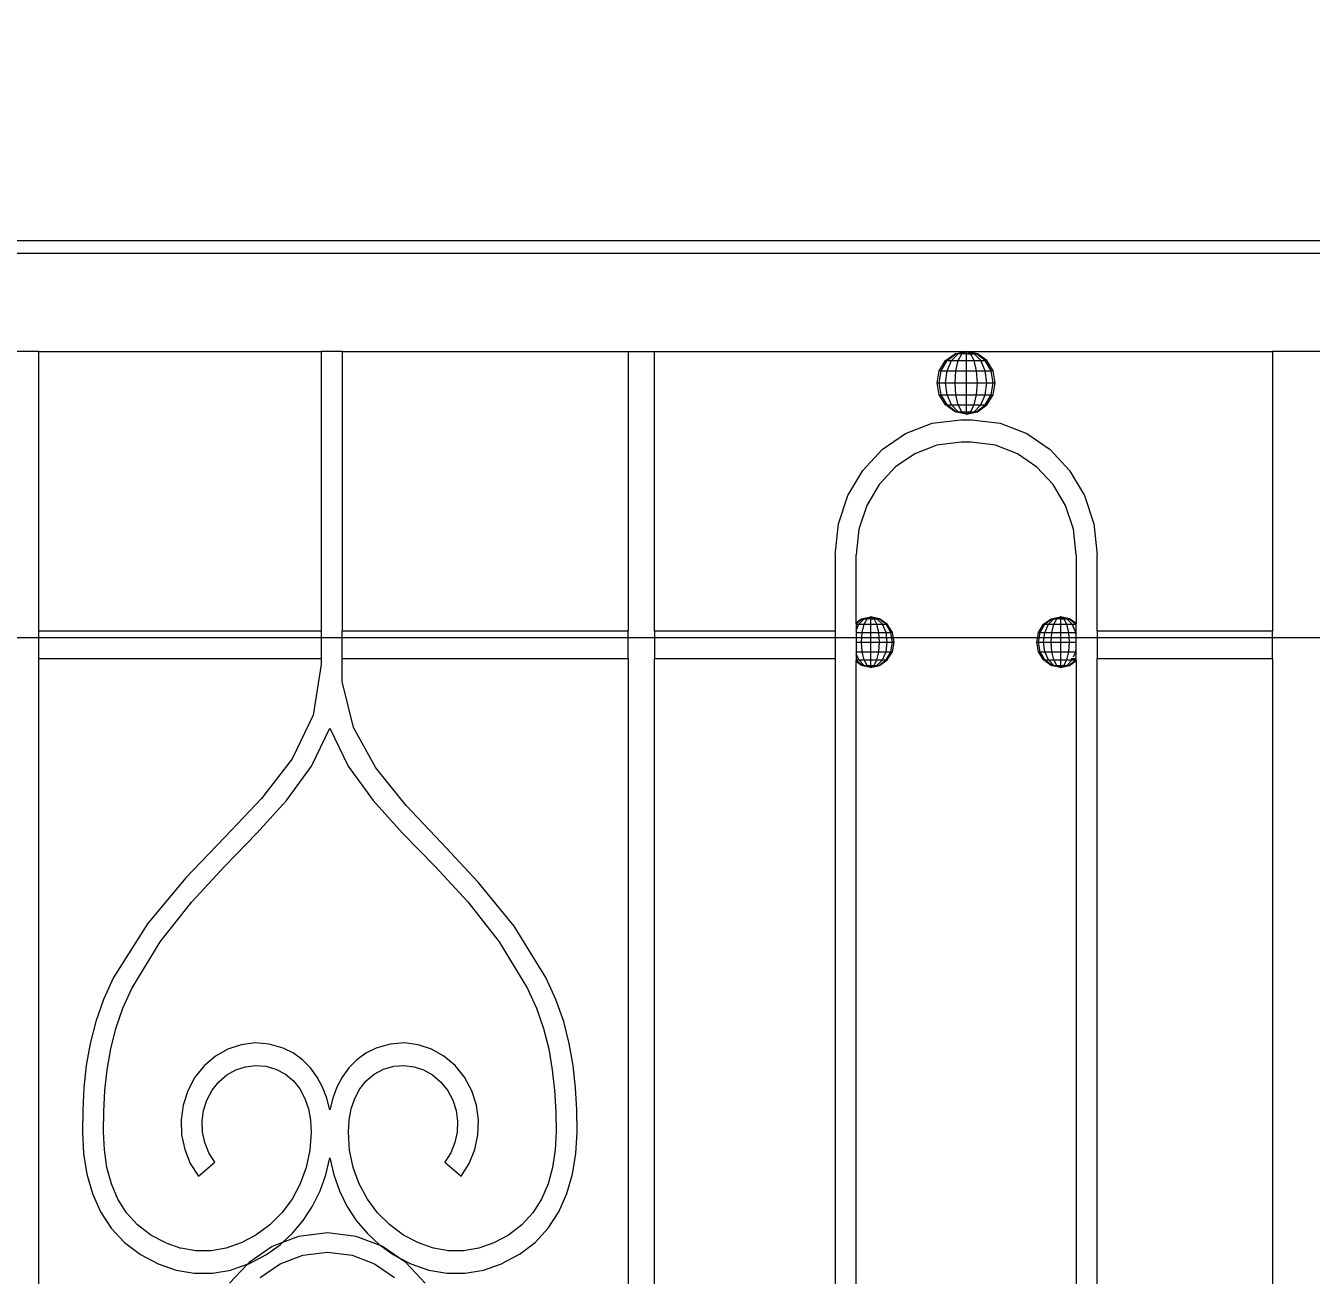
# Model space of a CAD drawing. Header units: millimetres. Extents: x 1832547 to 2001569, y -558009 to -417808.
# Drawn here: x 1914040.1 to 1914503.9, y -552129.3 to -551678.3 of the extents above; entities that cross this region are included whole.
import ezdxf

# ---------------------------------------------------------------- set-up
doc = ezdxf.new("R2010")
doc.units = ezdxf.units.MM
doc.header["$MEASUREMENT"] = 0
doc.linetypes.add('CENTER', pattern=[2, 1.25, -0.25, 0.25, -0.25])
doc.layers.get('0').update_dxf_attribs({"linetype": 'CONTINUOUS'})
doc.layers.get('DEFPOINTS').update_dxf_attribs({"linetype": 'CONTINUOUS'})
for name, color, linetype, lineweight in [('CA.dim 08', 8, 'CONTINUOUS', 13), ('CA.tim 67', 67, 'CENTER', 9), ('CA_manh 08', 8, 'CONTINUOUS', 9)]:
    doc.layers.add(name, color=color, linetype=linetype, lineweight=lineweight)
doc.styles.get("Standard").update_dxf_attribs({"font": 'roman.shx'})
doc.dimstyles.new('CA 70', dxfattribs={"dimscale": 0.7, "dimtxt": 220, "dimasz": 60, "dimexe": 160, "dimexo": 0, "dimgap": 30, "dimtad": 1, "dimdec": 0, "dimrnd": 5, "dimzin": 0, "dimdsep": 46, "dimtxsty": 'Standard', "dimblk": 'ARCHTICK', "dimcen": 0.09, "dimdle": 160, "dimclrd": 256, "dimclre": 256, "dimclrt": 255, "dimadec": 0, "dimazin": 0, "dimtfac": 1, "dimtdec": 0, "dimtix": 1, "dimtmove": 2, "dimatfit": 3, "dimldrblk": 'DOT', "dimfxl": 600, "dimfxlon": 1, "dimtolj": 1, "dimtzin": 0, "dimarcsym": 0})

# ---------------------------------------------------------------- blocks, each defined once
blk = doc.blocks.new('_ArchTick')
at = {"color": 1, "linetype": 'ByBlock', "const_width": 0.15}
blk.add_lwpolyline([(-0.5, -0.5), (0.5, 0.5)], dxfattribs=at)
blk = doc.blocks.new('*D474')
at = {"layer": 'CA.dim 08', "lineweight": -2, "transparency": 16777216}
for p, q in [((1912124.45, -550893.88), (1912124.45, -552011.24)), ((1912544.45, -551005.88), (1912012.45, -551005.88)), ((1912544.45, -551899.24), (1912012.45, -551899.24))]:
    blk.add_line(p, q, dxfattribs=at)
at = {"layer": 'DEFPOINTS', "color": 0, "transparency": 16777216}
for p in [(1916980.59, -551005.88), (1912124.45, -551899.24), (1917028.56, -551899.24)]:
    blk.add_point(p, dxfattribs=at)
at = {"layer": 'CA.dim 08', "lineweight": -2, "transparency": 16777216, "xscale": 42, "yscale": 42, "zscale": 42}
for p, rotation in [((1912124.45, -551005.88), 90), ((1912124.45, -551899.24), 270)]:
    blk.add_blockref('_ArchTick', p, dxfattribs=dict(at, rotation=rotation))
at = {"layer": 'CA.dim 08', "color": 255, "transparency": 16777216, "insert": (1912026.45, -551452.56), "char_height": 154, "attachment_point": 5, "rotation": 90}
blk.add_mtext('\\A1;895', dxfattribs=at)
blk = doc.blocks.new('_DOT')
at = {"color": 1, "linetype": 'ByBlock'}
blk.add_line((-0.5, 0), (-1, 0), dxfattribs=at)
at = {"color": 1, "linetype": 'ByBlock', "const_width": 0.5}
blk.add_lwpolyline([(-0.25, 0, 1), (0.25, 0, 1)], format="xyb", close=True, dxfattribs=at)
blk = doc.blocks.new('*D475')
at = {"layer": 'CA.dim 08', "lineweight": -2, "transparency": 16777216}
for p, q in [((1912124.45, -551787.24), (1912124.45, -552811.24)), ((1912544.45, -551899.24), (1912012.45, -551899.24)), ((1912502.02, -552699.24), (1912012.45, -552699.24))]:
    blk.add_line(p, q, dxfattribs=at)
at = {"layer": 'DEFPOINTS', "color": 0, "transparency": 16777216}
for p in [(1917028.56, -551899.24), (1912124.45, -552699.24), (1912502.02, -552699.24)]:
    blk.add_point(p, dxfattribs=at)
at = {"layer": 'CA.dim 08', "lineweight": -2, "transparency": 16777216, "xscale": 42, "yscale": 42, "zscale": 42}
for p, rotation in [((1912124.45, -551899.24), 90), ((1912124.45, -552699.24), 270)]:
    blk.add_blockref('_ArchTick', p, dxfattribs=dict(at, rotation=rotation))
at = {"layer": 'CA.dim 08', "color": 255, "transparency": 16777216, "insert": (1912026.45, -552299.24), "char_height": 154, "attachment_point": 5, "rotation": 90}
blk.add_mtext('\\A1;800', dxfattribs=at)

msp = doc.modelspace()

# ---------------------------------------------------------------- linework, layer by layer
at = {"layer": 'CA.tim 67', "ltscale": 500}
msp.add_lwpolyline([(1918579.83, -551899.24), (1907995.92, -551899.24)], dxfattribs=at)
at = {"layer": 'CA_manh 08'}
for p, q in [((1913720.53, -551755.88), (1915318.63, -551755.88)), ((1915318.63, -551760.46), (1913720.53, -551760.46)), ((1914044.83, -551795.88), (1914035.38, -551795.88)), ((1914044.83, -551795.88), (1914146.68, -551795.88)), ((1914044.83, -551896.65), (1914044.83, -551795.88)), ((1914146.68, -551795.88), (1914146.68, -551896.65)), ((1914154.25, -551795.88), (1914146.68, -551795.88)), ((1914154.25, -551795.88), (1914257.45, -551795.88)), ((1914154.25, -551795.88), (1914154.25, -551896.65)), ((1914257.45, -551795.88), (1914266.91, -551795.88)), ((1914257.45, -551795.88), (1914257.45, -551896.65)), ((1914266.91, -551896.65), (1914266.91, -551795.88)), ((1914266.91, -551795.88), (1914379.37, -551795.88)), ((1914371.94, -551799.19), (1914375.35, -551796.74)), ((1914372.5, -551799.19), (1914375.65, -551796.74)), ((1914374.11, -551799.19), (1914376.53, -551796.74)), ((1914375.35, -551796.74), (1914379.37, -551795.88)), ((1914375.65, -551796.74), (1914375.35, -551796.74)), ((1914375.65, -551796.74), (1914379.37, -551795.88)), ((1914376.53, -551796.74), (1914375.65, -551796.74)), ((1914376.53, -551796.74), (1914379.37, -551795.88)), ((1914377.83, -551796.74), (1914376.53, -551796.74)), ((1914376.53, -551799.19), (1914377.83, -551796.74)), ((1914377.83, -551796.74), (1914379.37, -551795.88)), ((1914379.37, -551796.74), (1914377.83, -551796.74)), ((1914379.37, -551795.88), (1914379.37, -551796.74)), ((1914380.91, -551796.74), (1914379.37, -551795.88)), ((1914382.22, -551796.74), (1914379.37, -551795.88)), ((1914383.09, -551796.74), (1914379.37, -551795.88)), ((1914383.4, -551796.74), (1914379.37, -551795.88)), ((1914379.37, -551795.88), (1914489.9, -551795.88)), ((1914379.37, -551796.74), (1914380.91, -551796.74)), ((1914379.37, -551796.74), (1914379.37, -551799.19)), ((1914380.91, -551796.74), (1914382.22, -551796.74)), ((1914382.22, -551799.19), (1914380.91, -551796.74)), ((1914382.22, -551796.74), (1914383.09, -551796.74)), ((1914384.63, -551799.19), (1914382.22, -551796.74)), ((1914383.09, -551796.74), (1914383.4, -551796.74)), ((1914386.24, -551799.19), (1914383.09, -551796.74)), ((1914386.81, -551799.19), (1914383.4, -551796.74)), ((1914489.9, -551795.88), (1914489.9, -551896.65)), ((1914517.83, -551795.88), (1914489.9, -551795.88)), ((1914368.86, -551807.17), (1914369.66, -551802.85)), ((1914369.66, -551802.85), (1914371.94, -551799.19)), ((1914369.66, -551802.85), (1914370.4, -551802.85)), ((1914369.66, -551807.17), (1914370.4, -551802.85)), ((1914370.4, -551802.85), (1914372.5, -551799.19)), ((1914370.4, -551802.85), (1914372.5, -551802.85)), ((1914371.94, -551799.19), (1914372.5, -551799.19)), ((1914371.94, -551807.17), (1914372.5, -551802.85)), ((1914372.5, -551799.19), (1914374.11, -551799.19)), ((1914372.5, -551802.85), (1914374.11, -551799.19)), ((1914372.5, -551802.85), (1914375.65, -551802.85)), ((1914374.11, -551799.19), (1914376.53, -551799.19)), ((1914375.35, -551807.17), (1914375.65, -551802.85)), ((1914375.65, -551802.85), (1914376.53, -551799.19)), ((1914375.65, -551802.85), (1914379.37, -551802.85)), ((1914376.53, -551799.19), (1914379.37, -551799.19)), ((1914379.37, -551799.19), (1914382.22, -551799.19)), ((1914379.37, -551799.19), (1914379.37, -551802.85)), ((1914379.37, -551802.85), (1914383.09, -551802.85)), ((1914379.37, -551802.85), (1914379.37, -551807.17)), ((1914382.22, -551799.19), (1914384.63, -551799.19)), ((1914383.09, -551802.85), (1914382.22, -551799.19)), ((1914383.09, -551802.85), (1914386.24, -551802.85)), ((1914383.4, -551807.17), (1914383.09, -551802.85)), ((1914384.63, -551799.19), (1914386.24, -551799.19)), ((1914386.24, -551802.85), (1914384.63, -551799.19)), ((1914386.24, -551799.19), (1914386.81, -551799.19)), ((1914388.35, -551802.85), (1914386.24, -551799.19)), ((1914386.24, -551802.85), (1914388.35, -551802.85)), ((1914386.81, -551807.17), (1914386.24, -551802.85)), ((1914389.09, -551802.85), (1914386.81, -551799.19)), ((1914388.35, -551802.85), (1914389.09, -551802.85)), ((1914389.09, -551807.17), (1914388.35, -551802.85)), ((1914389.89, -551807.17), (1914389.09, -551802.85)), ((1914368.86, -551807.17), (1914369.66, -551807.17)), ((1914369.66, -551811.5), (1914368.86, -551807.17)), ((1914369.66, -551807.17), (1914371.94, -551807.17)), ((1914370.4, -551811.5), (1914369.66, -551807.17)), ((1914371.94, -551807.17), (1914375.35, -551807.17)), ((1914372.5, -551811.5), (1914371.94, -551807.17)), ((1914375.35, -551807.17), (1914379.37, -551807.17)), ((1914375.65, -551811.5), (1914375.35, -551807.17)), ((1914379.37, -551807.17), (1914383.4, -551807.17)), ((1914379.37, -551807.17), (1914379.37, -551811.5)), ((1914383.09, -551811.5), (1914383.4, -551807.17)), ((1914383.4, -551807.17), (1914386.81, -551807.17)), ((1914386.24, -551811.5), (1914386.81, -551807.17)), ((1914386.81, -551807.17), (1914389.09, -551807.17)), ((1914388.35, -551811.5), (1914389.09, -551807.17)), ((1914389.09, -551807.17), (1914389.89, -551807.17)), ((1914389.09, -551811.5), (1914389.89, -551807.17)), ((1914369.66, -551811.5), (1914370.4, -551811.5)), ((1914371.94, -551815.16), (1914369.66, -551811.5)), ((1914370.4, -551811.5), (1914372.5, -551811.5)), ((1914372.5, -551815.16), (1914370.4, -551811.5)), ((1914372.5, -551811.5), (1914375.65, -551811.5)), ((1914374.11, -551815.16), (1914372.5, -551811.5)), ((1914375.65, -551811.5), (1914379.37, -551811.5)), ((1914376.53, -551815.16), (1914375.65, -551811.5)), ((1914379.37, -551811.5), (1914383.09, -551811.5)), ((1914379.37, -551811.5), (1914379.37, -551815.16)), ((1914382.22, -551815.16), (1914383.09, -551811.5)), ((1914383.09, -551811.5), (1914386.24, -551811.5)), ((1914384.63, -551815.16), (1914386.24, -551811.5)), ((1914386.24, -551811.5), (1914388.35, -551811.5)), ((1914386.24, -551815.16), (1914388.35, -551811.5)), ((1914386.81, -551815.16), (1914389.09, -551811.5)), ((1914388.35, -551811.5), (1914389.09, -551811.5)), ((1914371.94, -551815.16), (1914372.5, -551815.16)), ((1914375.35, -551817.61), (1914371.94, -551815.16)), ((1914372.5, -551815.16), (1914374.11, -551815.16)), ((1914375.65, -551817.61), (1914372.5, -551815.16)), ((1914374.11, -551815.16), (1914376.53, -551815.16)), ((1914376.53, -551817.61), (1914374.11, -551815.16)), ((1914375.65, -551817.61), (1914375.35, -551817.61)), ((1914379.37, -551818.47), (1914375.35, -551817.61)), ((1914375.65, -551817.61), (1914376.53, -551817.61)), ((1914379.37, -551818.47), (1914375.65, -551817.61)), ((1914376.53, -551815.16), (1914379.37, -551815.16)), ((1914377.83, -551817.61), (1914376.53, -551815.16)), ((1914376.53, -551817.61), (1914377.83, -551817.61)), ((1914379.37, -551818.47), (1914376.53, -551817.61)), ((1914377.83, -551817.61), (1914379.37, -551817.61)), ((1914379.37, -551818.47), (1914377.83, -551817.61)), ((1914379.37, -551815.16), (1914382.22, -551815.16)), ((1914379.37, -551815.16), (1914379.37, -551817.61)), ((1914379.37, -551817.61), (1914380.91, -551817.61)), ((1914379.37, -551818.47), (1914380.91, -551817.61)), ((1914379.37, -551817.61), (1914379.37, -551818.47)), ((1914379.37, -551818.47), (1914382.22, -551817.61)), ((1914379.37, -551818.47), (1914383.09, -551817.61)), ((1914379.37, -551818.47), (1914383.4, -551817.61)), ((1914380.91, -551817.61), (1914382.22, -551815.16)), ((1914380.91, -551817.61), (1914382.22, -551817.61)), ((1914382.22, -551815.16), (1914384.63, -551815.16)), ((1914382.22, -551817.61), (1914384.63, -551815.16)), ((1914382.22, -551817.61), (1914383.09, -551817.61)), ((1914383.09, -551817.61), (1914386.24, -551815.16)), ((1914383.09, -551817.61), (1914383.4, -551817.61)), ((1914383.4, -551817.61), (1914386.81, -551815.16)), ((1914384.63, -551815.16), (1914386.24, -551815.16)), ((1914386.24, -551815.16), (1914386.81, -551815.16)), ((1914357.52, -551825.47), (1914367.07, -551821.79)), ((1914367.07, -551821.79), (1914377.48, -551820.5)), ((1914377.48, -551820.5), (1914381.26, -551820.5)), ((1914381.26, -551820.5), (1914391.66, -551821.79)), ((1914391.66, -551821.79), (1914401.21, -551825.47)), ((1914349.09, -551831.23), (1914357.52, -551825.47)), ((1914401.21, -551825.47), (1914409.64, -551831.23)), ((1914342.06, -551838.78), (1914349.09, -551831.23)), ((1914368.83, -551829.71), (1914360.86, -551832.77)), ((1914377.51, -551828.63), (1914368.83, -551829.71)), ((1914381.23, -551828.63), (1914377.51, -551828.63)), ((1914389.91, -551829.71), (1914381.23, -551828.63)), ((1914397.87, -551832.77), (1914389.91, -551829.71)), ((1914409.64, -551831.23), (1914416.68, -551838.78)), ((1914360.86, -551832.77), (1914353.83, -551837.57)), ((1914404.9, -551837.58), (1914397.87, -551832.77)), ((1914336.69, -551847.84), (1914342.06, -551838.78)), ((1914353.83, -551837.57), (1914347.97, -551843.87)), ((1914410.77, -551843.88), (1914404.9, -551837.58)), ((1914416.68, -551838.78), (1914422.04, -551847.84)), ((1914347.97, -551843.87), (1914343.49, -551851.43)), ((1914415.24, -551851.43), (1914410.77, -551843.88)), ((1914333.27, -551858.1), (1914336.69, -551847.84)), ((1914422.04, -551847.84), (1914425.46, -551858.1)), ((1914343.49, -551851.43), (1914340.64, -551859.99)), ((1914418.09, -551859.99), (1914415.24, -551851.43)), ((1914332.07, -551869.27), (1914333.27, -551858.1)), ((1914425.46, -551858.1), (1914426.66, -551869.27)), ((1914340.64, -551859.99), (1914339.64, -551869.31)), ((1914419.09, -551869.31), (1914418.09, -551859.99)), ((1914332.07, -551869.27), (1914332.07, -551896.65)), ((1914339.64, -551893.75), (1914339.64, -551869.31)), ((1914419.09, -551869.31), (1914419.09, -551894.11)), ((1914426.66, -551896.65), (1914426.66, -551869.27)), ((1914341.64, -551892.32), (1914344.89, -551891.62)), ((1914341.88, -551892.32), (1914344.89, -551891.62)), ((1914342.59, -551892.32), (1914344.89, -551891.62)), ((1914343.65, -551892.32), (1914344.89, -551891.62)), ((1914344.89, -551891.62), (1914344.89, -551892.32)), ((1914346.14, -551892.32), (1914344.89, -551891.62)), ((1914347.2, -551892.32), (1914344.89, -551891.62)), ((1914347.9, -551892.32), (1914344.89, -551891.62)), ((1914348.15, -551892.32), (1914344.89, -551891.62)), ((1914410.08, -551892.32), (1914413.34, -551891.62)), ((1914410.33, -551892.32), (1914413.34, -551891.62)), ((1914411.04, -551892.32), (1914413.34, -551891.62)), ((1914412.09, -551892.32), (1914413.34, -551891.62)), ((1914413.34, -551891.62), (1914413.34, -551892.32)), ((1914414.59, -551892.32), (1914413.34, -551891.62)), ((1914415.64, -551892.32), (1914413.34, -551891.62)), ((1914416.35, -551892.32), (1914413.34, -551891.62)), ((1914416.6, -551892.32), (1914413.34, -551891.62)), ((1914339.64, -551893.75), (1914341.64, -551892.32)), ((1914339.64, -551894.06), (1914341.88, -551892.32)), ((1914339.64, -551894.06), (1914339.64, -551893.75)), ((1914339.64, -551894.06), (1914339.64, -551894.3)), ((1914339.64, -551894.3), (1914340.64, -551894.3)), ((1914339.64, -551896.57), (1914340.64, -551894.3)), ((1914339.64, -551894.3), (1914339.64, -551896.57)), ((1914340.64, -551894.3), (1914342.59, -551892.32)), ((1914340.64, -551894.3), (1914342.59, -551894.3)), ((1914341.64, -551892.32), (1914341.88, -551892.32)), ((1914341.88, -551892.32), (1914342.59, -551892.32)), ((1914341.88, -551897.27), (1914342.59, -551894.3)), ((1914342.59, -551892.32), (1914343.65, -551892.32)), ((1914342.59, -551894.3), (1914343.65, -551892.32)), ((1914342.59, -551894.3), (1914344.89, -551894.3)), ((1914344.89, -551892.32), (1914343.65, -551892.32)), ((1914344.89, -551892.32), (1914346.14, -551892.32)), ((1914344.89, -551892.32), (1914344.89, -551894.3)), ((1914344.89, -551894.3), (1914347.2, -551894.3)), ((1914344.89, -551894.3), (1914344.89, -551897.27)), ((1914346.14, -551892.32), (1914347.2, -551892.32)), ((1914347.2, -551894.3), (1914346.14, -551892.32)), ((1914347.2, -551892.32), (1914347.9, -551892.32)), ((1914349.15, -551894.3), (1914347.2, -551892.32)), ((1914347.2, -551894.3), (1914349.15, -551894.3)), ((1914347.9, -551897.27), (1914347.2, -551894.3)), ((1914347.9, -551892.32), (1914348.15, -551892.32)), ((1914350.46, -551894.3), (1914347.9, -551892.32)), ((1914350.91, -551894.3), (1914348.15, -551892.32)), ((1914349.15, -551894.3), (1914350.46, -551894.3)), ((1914350.46, -551897.27), (1914349.15, -551894.3)), ((1914350.46, -551894.3), (1914350.91, -551894.3)), ((1914352.16, -551897.27), (1914350.46, -551894.3)), ((1914352.76, -551897.27), (1914350.91, -551894.3)), ((1914405.47, -551897.27), (1914407.32, -551894.3)), ((1914406.07, -551897.27), (1914407.78, -551894.3)), ((1914407.32, -551894.3), (1914410.08, -551892.32)), ((1914407.78, -551894.3), (1914407.32, -551894.3)), ((1914407.78, -551894.3), (1914410.33, -551892.32)), ((1914407.78, -551894.3), (1914409.08, -551894.3)), ((1914407.78, -551897.27), (1914409.08, -551894.3)), ((1914409.08, -551894.3), (1914411.04, -551892.32)), ((1914409.08, -551894.3), (1914411.04, -551894.3)), ((1914410.08, -551892.32), (1914410.33, -551892.32)), ((1914410.33, -551892.32), (1914411.04, -551892.32)), ((1914410.33, -551897.27), (1914411.04, -551894.3)), ((1914411.04, -551892.32), (1914412.09, -551892.32)), ((1914411.04, -551894.3), (1914412.09, -551892.32)), ((1914411.04, -551894.3), (1914413.34, -551894.3)), ((1914413.34, -551892.32), (1914412.09, -551892.32)), ((1914413.34, -551892.32), (1914414.59, -551892.32)), ((1914413.34, -551892.32), (1914413.34, -551894.3)), ((1914413.34, -551894.3), (1914415.64, -551894.3)), ((1914413.34, -551894.3), (1914413.34, -551897.27)), ((1914414.59, -551892.32), (1914415.64, -551892.32)), ((1914415.64, -551894.3), (1914414.59, -551892.32)), ((1914415.64, -551892.32), (1914416.35, -551892.32)), ((1914417.59, -551894.3), (1914415.64, -551892.32)), ((1914415.64, -551894.3), (1914417.59, -551894.3)), ((1914416.35, -551897.27), (1914415.64, -551894.3)), ((1914416.35, -551892.32), (1914416.6, -551892.32)), ((1914418.9, -551894.3), (1914416.35, -551892.32)), ((1914419.09, -551894.11), (1914416.6, -551892.32)), ((1914417.59, -551894.3), (1914418.9, -551894.3)), ((1914418.9, -551897.27), (1914417.59, -551894.3)), ((1914418.9, -551894.3), (1914419.09, -551894.3)), ((1914419.09, -551894.64), (1914418.9, -551894.3)), ((1914419.09, -551894.3), (1914419.09, -551894.11)), ((1914419.09, -551894.64), (1914419.09, -551894.3)), ((1914419.09, -551896.65), (1914419.09, -551894.64)), ((1914044.83, -551896.65), (1914146.68, -551896.65)), ((1914044.83, -551906.81), (1914044.83, -551896.65)), ((1914146.68, -551896.65), (1914146.68, -551906.81)), ((1914154.25, -551896.65), (1914257.45, -551896.65)), ((1914154.25, -551906.81), (1914154.25, -551896.65)), ((1914257.45, -551906.81), (1914257.45, -551896.65)), ((1914266.91, -551896.65), (1914332.07, -551896.65)), ((1914266.91, -551896.65), (1914266.91, -551906.81)), ((1914332.07, -551896.65), (1914332.07, -551906.81)), ((1914339.64, -551896.57), (1914339.64, -551897.27)), ((1914339.64, -551897.27), (1914341.88, -551897.27)), ((1914339.64, -551897.27), (1914339.64, -551900.77)), ((1914339.64, -551900.77), (1914341.64, -551900.77)), ((1914339.64, -551900.77), (1914339.64, -551904.27)), ((1914341.64, -551900.77), (1914341.88, -551897.27)), ((1914341.64, -551900.77), (1914344.89, -551900.77)), ((1914341.88, -551904.27), (1914341.64, -551900.77)), ((1914341.88, -551897.27), (1914344.89, -551897.27)), ((1914344.89, -551897.27), (1914347.9, -551897.27)), ((1914344.89, -551897.27), (1914344.89, -551900.77)), ((1914344.89, -551900.77), (1914348.15, -551900.77)), ((1914344.89, -551900.77), (1914344.89, -551904.27)), ((1914347.9, -551897.27), (1914350.46, -551897.27)), ((1914348.15, -551900.77), (1914347.9, -551897.27)), ((1914347.9, -551904.27), (1914348.15, -551900.77)), ((1914348.15, -551900.77), (1914350.91, -551900.77)), ((1914350.46, -551897.27), (1914352.16, -551897.27)), ((1914350.91, -551900.77), (1914350.46, -551897.27)), ((1914350.46, -551904.27), (1914350.91, -551900.77)), ((1914350.91, -551900.77), (1914352.76, -551900.77)), ((1914352.16, -551897.27), (1914352.76, -551897.27)), ((1914352.76, -551900.77), (1914352.16, -551897.27)), ((1914352.16, -551904.27), (1914352.76, -551900.77)), ((1914353.41, -551900.77), (1914352.76, -551897.27)), ((1914352.76, -551900.77), (1914353.41, -551900.77)), ((1914352.76, -551904.27), (1914353.41, -551900.77)), ((1914404.83, -551900.77), (1914405.47, -551897.27)), ((1914404.83, -551900.77), (1914405.47, -551900.77)), ((1914405.47, -551904.27), (1914404.83, -551900.77)), ((1914405.47, -551897.27), (1914406.07, -551897.27)), ((1914405.47, -551900.77), (1914406.07, -551897.27)), ((1914405.47, -551900.77), (1914407.32, -551900.77)), ((1914406.07, -551904.27), (1914405.47, -551900.77)), ((1914406.07, -551897.27), (1914407.78, -551897.27)), ((1914407.32, -551900.77), (1914407.78, -551897.27)), ((1914407.32, -551900.77), (1914410.08, -551900.77)), ((1914407.78, -551904.27), (1914407.32, -551900.77)), ((1914407.78, -551897.27), (1914410.33, -551897.27)), ((1914410.08, -551900.77), (1914410.33, -551897.27)), ((1914410.08, -551900.77), (1914413.34, -551900.77)), ((1914410.33, -551904.27), (1914410.08, -551900.77)), ((1914410.33, -551897.27), (1914413.34, -551897.27)), ((1914413.34, -551897.27), (1914416.35, -551897.27)), ((1914413.34, -551897.27), (1914413.34, -551900.77)), ((1914413.34, -551900.77), (1914416.6, -551900.77)), ((1914413.34, -551900.77), (1914413.34, -551904.27)), ((1914416.35, -551897.27), (1914418.9, -551897.27)), ((1914416.6, -551900.77), (1914416.35, -551897.27)), ((1914416.35, -551904.27), (1914416.6, -551900.77)), ((1914416.6, -551900.77), (1914419.09, -551900.77)), ((1914418.9, -551897.27), (1914419.09, -551897.27)), ((1914419.09, -551898.74), (1914418.9, -551897.27)), ((1914418.97, -551896.65), (1914419.09, -551896.65)), ((1914419.09, -551897.27), (1914419.09, -551896.65)), ((1914419.09, -551898.74), (1914419.09, -551897.27)), ((1914419.09, -551900.77), (1914419.09, -551898.74)), ((1914419.09, -551902.79), (1914419.09, -551900.77)), ((1914426.66, -551896.65), (1914489.9, -551896.65)), ((1914426.66, -551896.65), (1914426.66, -551906.81)), ((1914489.9, -551906.81), (1914489.9, -551896.65)), ((1914339.64, -551904.27), (1914341.88, -551904.27)), ((1914339.64, -551904.27), (1914339.64, -551904.97)), ((1914340.64, -551907.23), (1914339.64, -551904.97)), ((1914339.64, -551904.97), (1914339.64, -551907.23)), ((1914341.88, -551904.27), (1914344.89, -551904.27)), ((1914342.59, -551907.23), (1914341.88, -551904.27)), ((1914344.89, -551904.27), (1914347.9, -551904.27)), ((1914344.89, -551904.27), (1914344.89, -551907.23)), ((1914347.2, -551907.23), (1914347.9, -551904.27)), ((1914347.9, -551904.27), (1914350.46, -551904.27)), ((1914349.15, -551907.23), (1914350.46, -551904.27)), ((1914350.46, -551904.27), (1914352.16, -551904.27)), ((1914350.46, -551907.23), (1914352.16, -551904.27)), ((1914350.91, -551907.23), (1914352.76, -551904.27)), ((1914352.16, -551904.27), (1914352.76, -551904.27)), ((1914405.47, -551904.27), (1914406.07, -551904.27)), ((1914407.32, -551907.23), (1914405.47, -551904.27)), ((1914406.07, -551904.27), (1914407.78, -551904.27)), ((1914407.78, -551907.23), (1914406.07, -551904.27)), ((1914407.78, -551904.27), (1914410.33, -551904.27)), ((1914409.08, -551907.23), (1914407.78, -551904.27)), ((1914410.33, -551904.27), (1914413.34, -551904.27)), ((1914411.04, -551907.23), (1914410.33, -551904.27)), ((1914413.34, -551904.27), (1914416.35, -551904.27)), ((1914413.34, -551904.27), (1914413.34, -551907.23)), ((1914415.64, -551907.23), (1914416.35, -551904.27)), ((1914416.35, -551904.27), (1914418.9, -551904.27)), ((1914418.11, -551906.07), (1914418.9, -551904.27)), ((1914418.9, -551904.27), (1914419.09, -551902.79)), ((1914418.9, -551904.27), (1914419.09, -551904.27)), ((1914419.09, -551904.27), (1914419.09, -551902.79)), ((1914419.09, -551906.81), (1914419.09, -551904.27)), ((1914146.68, -551906.81), (1914044.83, -551906.81)), ((1914044.83, -552419.08), (1914044.83, -551906.81)), ((1914146.68, -551908.8), (1914143.84, -551927.11)), ((1914146.68, -551906.81), (1914146.68, -551908.8)), ((1914257.45, -551906.81), (1914154.25, -551906.81)), ((1914154.25, -551914.97), (1914154.25, -551906.81)), ((1914257.45, -551906.81), (1914257.45, -552419.08)), ((1914332.07, -551906.81), (1914266.91, -551906.81)), ((1914266.91, -552419.08), (1914266.91, -551906.81)), ((1914332.07, -551906.81), (1914332.07, -552419.08)), ((1914339.64, -551907.23), (1914340.64, -551907.23)), ((1914339.64, -551907.23), (1914339.64, -551907.47)), ((1914341.88, -551909.22), (1914339.64, -551907.47)), ((1914339.64, -551907.78), (1914339.64, -551907.47)), ((1914341.64, -551909.22), (1914339.64, -551907.78)), ((1914339.64, -552423.97), (1914339.64, -551907.78)), ((1914340.64, -551907.23), (1914342.59, -551907.23)), ((1914342.59, -551909.22), (1914340.64, -551907.23)), ((1914341.88, -551909.22), (1914341.64, -551909.22)), ((1914344.89, -551909.91), (1914341.64, -551909.22)), ((1914341.88, -551909.22), (1914342.59, -551909.22)), ((1914344.89, -551909.91), (1914341.88, -551909.22)), ((1914342.59, -551907.23), (1914344.89, -551907.23)), ((1914343.65, -551909.22), (1914342.59, -551907.23)), ((1914342.59, -551909.22), (1914343.65, -551909.22)), ((1914344.89, -551909.91), (1914342.59, -551909.22)), ((1914343.65, -551909.22), (1914344.89, -551909.22)), ((1914344.89, -551909.91), (1914343.65, -551909.22)), ((1914344.89, -551907.23), (1914347.2, -551907.23)), ((1914344.89, -551907.23), (1914344.89, -551909.22)), ((1914344.89, -551909.22), (1914346.14, -551909.22)), ((1914344.89, -551909.91), (1914346.14, -551909.22)), ((1914344.89, -551909.22), (1914344.89, -551909.91)), ((1914344.89, -551909.91), (1914347.2, -551909.22)), ((1914344.89, -551909.91), (1914347.9, -551909.22)), ((1914344.89, -551909.91), (1914348.15, -551909.22)), ((1914346.14, -551909.22), (1914347.2, -551907.23)), ((1914346.14, -551909.22), (1914347.2, -551909.22)), ((1914347.2, -551907.23), (1914349.15, -551907.23)), ((1914347.2, -551909.22), (1914349.15, -551907.23)), ((1914347.2, -551909.22), (1914347.9, -551909.22)), ((1914347.9, -551909.22), (1914350.46, -551907.23)), ((1914347.9, -551909.22), (1914348.15, -551909.22)), ((1914348.15, -551909.22), (1914350.91, -551907.23)), ((1914349.15, -551907.23), (1914350.46, -551907.23)), ((1914350.46, -551907.23), (1914350.91, -551907.23)), ((1914407.32, -551907.23), (1914407.78, -551907.23)), ((1914410.08, -551909.22), (1914407.32, -551907.23)), ((1914407.78, -551907.23), (1914409.08, -551907.23)), ((1914410.33, -551909.22), (1914407.78, -551907.23)), ((1914409.08, -551907.23), (1914411.04, -551907.23)), ((1914411.04, -551909.22), (1914409.08, -551907.23)), ((1914410.33, -551909.22), (1914410.08, -551909.22)), ((1914413.34, -551909.91), (1914410.08, -551909.22)), ((1914410.33, -551909.22), (1914411.04, -551909.22)), ((1914413.34, -551909.91), (1914410.33, -551909.22)), ((1914411.04, -551907.23), (1914413.34, -551907.23)), ((1914412.09, -551909.22), (1914411.04, -551907.23)), ((1914411.04, -551909.22), (1914412.09, -551909.22)), ((1914413.34, -551909.91), (1914411.04, -551909.22)), ((1914412.09, -551909.22), (1914413.34, -551909.22)), ((1914413.34, -551909.91), (1914412.09, -551909.22)), ((1914413.34, -551907.23), (1914415.64, -551907.23)), ((1914413.34, -551907.23), (1914413.34, -551909.22)), ((1914413.34, -551909.22), (1914414.59, -551909.22)), ((1914413.34, -551909.91), (1914414.59, -551909.22)), ((1914413.34, -551909.22), (1914413.34, -551909.91)), ((1914413.34, -551909.91), (1914415.64, -551909.22)), ((1914413.34, -551909.91), (1914416.35, -551909.22)), ((1914413.34, -551909.91), (1914416.6, -551909.22)), ((1914414.59, -551909.22), (1914415.64, -551907.23)), ((1914414.59, -551909.22), (1914415.64, -551909.22)), ((1914415.64, -551907.23), (1914417.59, -551907.23)), ((1914415.64, -551909.22), (1914417.59, -551907.23)), ((1914415.64, -551909.22), (1914416.35, -551909.22)), ((1914416.35, -551909.22), (1914418.9, -551907.23)), ((1914416.35, -551909.22), (1914416.6, -551909.22)), ((1914416.6, -551909.22), (1914419.09, -551907.42)), ((1914417.78, -551906.81), (1914417.3, -551906.81)), ((1914417.59, -551907.23), (1914417.78, -551906.81)), ((1914417.59, -551907.23), (1914418.9, -551907.23)), ((1914419.09, -551906.81), (1914417.78, -551906.81)), ((1914418.9, -551907.23), (1914419.09, -551906.9)), ((1914418.9, -551907.23), (1914419.09, -551907.23)), ((1914419.09, -551906.9), (1914419.09, -551906.81)), ((1914419.09, -551907.23), (1914419.09, -551906.9)), ((1914419.09, -551907.42), (1914419.09, -551907.23)), ((1914419.09, -551907.42), (1914419.09, -552417.31)), ((1914426.66, -552419.08), (1914426.66, -551906.81)), ((1914489.9, -551906.81), (1914426.66, -551906.81)), ((1914489.9, -551906.81), (1914489.9, -552419.08)), ((1914158.4, -551931.59), (1914154.25, -551914.97)), ((1914143.84, -551927.11), (1914136.25, -551942.9)), ((1914143.17, -551945.53), (1914149.79, -551931.82)), ((1914149.79, -551931.82), (1914156.41, -551945.53)), ((1914166.46, -551946.21), (1914158.4, -551931.59)), ((1914136.25, -551942.9), (1914125.2, -551957.25)), ((1914134.17, -551957.93), (1914143.17, -551945.53)), ((1914156.41, -551945.53), (1914165.4, -551957.93)), ((1914177.34, -551959.76), (1914166.46, -551946.21)), ((1914125.2, -551957.25), (1914111.95, -551971.23)), ((1914123.51, -551969.74), (1914134.17, -551957.93)), ((1914165.4, -551957.93), (1914176.06, -551969.74)), ((1914189.98, -551973.16), (1914177.34, -551959.76)), ((1914111.9, -551981.7), (1914123.51, -551969.74)), ((1914176.06, -551969.74), (1914187.68, -551981.7)), ((1914111.95, -551971.23), (1914097.79, -551985.94)), ((1914203.32, -551987.36), (1914189.98, -551973.16)), ((1914100.03, -551994.53), (1914111.9, -551981.7)), ((1914187.68, -551981.7), (1914199.54, -551994.53)), ((1914097.79, -551985.94), (1914083.98, -552002.44)), ((1914216.27, -552003.26), (1914203.32, -551987.36)), ((1914088.64, -552008.98), (1914100.03, -551994.53)), ((1914199.54, -551994.53), (1914210.94, -552008.98)), ((1914083.98, -552002.44), (1914071.8, -552021.81)), ((1914227.77, -552021.81), (1914216.27, -552003.26)), ((1914078.41, -552025.77), (1914088.64, -552008.98)), ((1914210.94, -552008.98), (1914221.16, -552025.77)), ((1914071.8, -552021.81), (1914068.18, -552029.74)), ((1914075.18, -552032.89), (1914078.41, -552025.77)), ((1914221.16, -552025.77), (1914224.4, -552032.89)), ((1914231.4, -552029.74), (1914227.77, -552021.81)), ((1914068.18, -552029.74), (1914065.4, -552037.68)), ((1914234.18, -552037.68), (1914231.4, -552029.74)), ((1914072.67, -552040.18), (1914075.18, -552032.89)), ((1914224.4, -552032.89), (1914226.9, -552040.18)), ((1914065.4, -552037.68), (1914063.36, -552045.64)), ((1914070.81, -552047.61), (1914072.67, -552040.18)), ((1914226.9, -552040.18), (1914228.77, -552047.61)), ((1914236.21, -552045.64), (1914234.18, -552037.68)), ((1914063.36, -552045.64), (1914061.97, -552053.62)), ((1914069.5, -552055.11), (1914070.81, -552047.61)), ((1914113.04, -552047.66), (1914108.57, -552050.18)), ((1914117.85, -552046.07), (1914113.04, -552047.66)), ((1914122.86, -552045.45), (1914117.85, -552046.07)), ((1914127.95, -552045.85), (1914122.86, -552045.45)), ((1914132.99, -552047.3), (1914127.95, -552045.85)), ((1914136.72, -552049.17), (1914132.99, -552047.3)), ((1914140.01, -552051.58), (1914136.72, -552049.17)), ((1914162.86, -552049.17), (1914159.57, -552051.58)), ((1914166.58, -552047.3), (1914162.86, -552049.17)), ((1914171.62, -552045.85), (1914166.58, -552047.3)), ((1914176.71, -552045.45), (1914171.62, -552045.85)), ((1914181.73, -552046.07), (1914176.71, -552045.45)), ((1914186.53, -552047.66), (1914181.73, -552046.07)), ((1914191, -552050.18), (1914186.53, -552047.66)), ((1914228.77, -552047.61), (1914230.07, -552055.11)), ((1914237.61, -552053.62), (1914236.21, -552045.64)), ((1914061.97, -552053.62), (1914061.11, -552061.61)), ((1914104.57, -552053.58), (1914101.16, -552057.82)), ((1914108.57, -552050.18), (1914104.57, -552053.58)), ((1914115.91, -552055.17), (1914119.39, -552054.02)), ((1914119.39, -552054.02), (1914123.01, -552053.57)), ((1914123.01, -552053.57), (1914126.69, -552053.86)), ((1914126.69, -552053.86), (1914130.35, -552054.91)), ((1914142.85, -552054.47), (1914140.01, -552051.58)), ((1914159.57, -552051.58), (1914156.72, -552054.47)), ((1914169.23, -552054.91), (1914172.88, -552053.86)), ((1914172.88, -552053.86), (1914176.57, -552053.57)), ((1914176.57, -552053.57), (1914180.19, -552054.02)), ((1914180.19, -552054.02), (1914183.66, -552055.17)), ((1914195.01, -552053.58), (1914191, -552050.18)), ((1914198.42, -552057.82), (1914195.01, -552053.58)), ((1914238.46, -552061.61), (1914237.61, -552053.62)), ((1914068.68, -552062.63), (1914069.5, -552055.11)), ((1914101.16, -552057.82), (1914098.56, -552062.68)), ((1914109.79, -552059.45), (1914112.69, -552056.99)), ((1914112.69, -552056.99), (1914115.91, -552055.17)), ((1914130.35, -552054.91), (1914133.78, -552056.72)), ((1914133.78, -552056.72), (1914136.66, -552059.13)), ((1914145.25, -552057.78), (1914142.85, -552054.47)), ((1914147.21, -552061.45), (1914145.25, -552057.78)), ((1914154.32, -552057.78), (1914152.37, -552061.45)), ((1914156.72, -552054.47), (1914154.32, -552057.78)), ((1914162.92, -552059.13), (1914165.8, -552056.72)), ((1914165.8, -552056.72), (1914169.23, -552054.91)), ((1914183.66, -552055.17), (1914186.89, -552056.99)), ((1914186.89, -552056.99), (1914189.78, -552059.45)), ((1914201.02, -552062.68), (1914198.42, -552057.82)), ((1914230.07, -552055.11), (1914230.89, -552062.63)), ((1914061.11, -552061.61), (1914060.69, -552069.62)), ((1914068.26, -552070.14), (1914068.68, -552062.63)), ((1914098.56, -552062.68), (1914096.89, -552067.86)), ((1914105.44, -552066.05), (1914107.33, -552062.52)), ((1914107.33, -552062.52), (1914109.79, -552059.45)), ((1914136.66, -552059.13), (1914138.99, -552062.06)), ((1914138.99, -552062.06), (1914140.79, -552065.46)), ((1914148.72, -552065.41), (1914147.21, -552061.45)), ((1914152.37, -552061.45), (1914150.85, -552065.41)), ((1914158.78, -552065.46), (1914160.58, -552062.06)), ((1914160.58, -552062.06), (1914162.92, -552059.13)), ((1914189.78, -552059.45), (1914192.25, -552062.52)), ((1914192.25, -552062.52), (1914194.13, -552066.05)), ((1914202.68, -552067.86), (1914201.02, -552062.68)), ((1914230.89, -552062.63), (1914231.32, -552070.14)), ((1914238.89, -552069.62), (1914238.46, -552061.61)), ((1914096.89, -552067.86), (1914096.16, -552073.22)), ((1914104.24, -552069.8), (1914105.44, -552066.05)), ((1914140.79, -552065.46), (1914142.07, -552069.23)), ((1914149.79, -552069.61), (1914148.72, -552065.41)), ((1914150.85, -552065.41), (1914149.79, -552069.61)), ((1914157.51, -552069.23), (1914158.78, -552065.46)), ((1914194.13, -552066.05), (1914195.34, -552069.8)), ((1914203.42, -552073.22), (1914202.68, -552067.86)), ((1914060.69, -552069.62), (1914060.59, -552077.63)), ((1914068.16, -552077.57), (1914068.26, -552070.14)), ((1914103.71, -552073.69), (1914104.24, -552069.8)), ((1914142.07, -552069.23), (1914142.83, -552073.32)), ((1914156.74, -552073.32), (1914157.51, -552069.23)), ((1914195.34, -552069.8), (1914195.86, -552073.69)), ((1914231.32, -552070.14), (1914231.42, -552077.57)), ((1914238.99, -552077.63), (1914238.89, -552069.62)), ((1914096.16, -552073.22), (1914096.35, -552078.62)), ((1914103.86, -552077.6), (1914103.71, -552073.69)), ((1914142.83, -552073.32), (1914143.08, -552077.64)), ((1914156.49, -552077.64), (1914156.74, -552073.32)), ((1914195.86, -552073.69), (1914195.71, -552077.6)), ((1914203.23, -552078.62), (1914203.42, -552073.22)), ((1914060.59, -552077.63), (1914061, -552085.35)), ((1914068.48, -552084.08), (1914068.16, -552077.57)), ((1914096.35, -552078.62), (1914097.46, -552083.91)), ((1914104.67, -552081.42), (1914103.86, -552077.6)), ((1914106.15, -552085.07), (1914104.67, -552081.42)), ((1914143.08, -552077.64), (1914142.63, -552084.13)), ((1914156.94, -552084.13), (1914156.49, -552077.64)), ((1914194.9, -552081.42), (1914193.43, -552085.07)), ((1914195.71, -552077.6), (1914194.9, -552081.42)), ((1914202.11, -552083.91), (1914203.23, -552078.62)), ((1914231.42, -552077.57), (1914231.1, -552084.08)), ((1914238.57, -552085.35), (1914238.99, -552077.63)), ((1914061, -552085.35), (1914062.2, -552092.78)), ((1914069.42, -552090.35), (1914068.48, -552084.08)), ((1914097.46, -552083.91), (1914099.49, -552088.94)), ((1914108.28, -552088.42), (1914106.15, -552085.07)), ((1914142.63, -552084.13), (1914141.3, -552090.37)), ((1914158.27, -552090.37), (1914156.94, -552084.13)), ((1914193.43, -552085.07), (1914191.3, -552088.42)), ((1914200.09, -552088.94), (1914202.11, -552083.91)), ((1914231.1, -552084.08), (1914230.16, -552090.35)), ((1914237.38, -552092.78), (1914238.57, -552085.35)), ((1914071.03, -552096.28), (1914069.42, -552090.35)), ((1914099.49, -552088.94), (1914102.43, -552093.57)), ((1914102.43, -552093.57), (1914108.28, -552088.42)), ((1914141.3, -552090.37), (1914139.14, -552096.29)), ((1914148.38, -552093), (1914149.79, -552086.88)), ((1914149.79, -552086.88), (1914151.2, -552093)), ((1914160.44, -552096.29), (1914158.27, -552090.37)), ((1914191.3, -552088.42), (1914197.15, -552093.57)), ((1914197.15, -552093.57), (1914200.09, -552088.94)), ((1914230.16, -552090.35), (1914228.54, -552096.28)), ((1914062.2, -552092.78), (1914064.23, -552099.82)), ((1914146.3, -552098.85), (1914148.38, -552093)), ((1914151.2, -552093), (1914153.28, -552098.85)), ((1914235.35, -552099.82), (1914237.38, -552092.78)), ((1914064.23, -552099.82), (1914067.13, -552106.36)), ((1914073.37, -552101.78), (1914071.03, -552096.28)), ((1914139.14, -552096.29), (1914136.19, -552101.79)), ((1914143.58, -552104.37), (1914146.3, -552098.85)), ((1914153.28, -552098.85), (1914156, -552104.37)), ((1914163.38, -552101.79), (1914160.44, -552096.29)), ((1914228.54, -552096.28), (1914226.2, -552101.78)), ((1914232.45, -552106.36), (1914235.35, -552099.82)), ((1914076.5, -552106.76), (1914073.37, -552101.78)), ((1914136.19, -552101.79), (1914132.51, -552106.77)), ((1914140.25, -552109.5), (1914143.58, -552104.37)), ((1914156, -552104.37), (1914159.33, -552109.5)), ((1914167.07, -552106.77), (1914163.38, -552101.79)), ((1914226.2, -552101.78), (1914223.08, -552106.76)), ((1914067.13, -552106.36), (1914070.95, -552112.29)), ((1914080.45, -552111.14), (1914076.5, -552106.76)), ((1914132.51, -552106.77), (1914128.14, -552111.14)), ((1914136.34, -552114.16), (1914140.25, -552109.5)), ((1914159.33, -552109.5), (1914163.23, -552114.16)), ((1914171.43, -552111.14), (1914167.07, -552106.77)), ((1914223.08, -552106.76), (1914219.12, -552111.14)), ((1914228.63, -552112.29), (1914232.45, -552106.36)), ((1914070.95, -552112.29), (1914075.73, -552117.49)), ((1914085.3, -552114.81), (1914080.45, -552111.14)), ((1914128.14, -552111.14), (1914123.14, -552114.81)), ((1914132.73, -552117.52), (1914136.34, -552114.16)), ((1914148.94, -552113.99), (1914138.57, -552115.27)), ((1914159.3, -552115.27), (1914148.94, -552113.99)), ((1914163.23, -552114.16), (1914167.68, -552118.3)), ((1914176.44, -552114.81), (1914171.43, -552111.14)), ((1914219.12, -552111.14), (1914214.28, -552114.81)), ((1914223.85, -552117.49), (1914228.63, -552112.29)), ((1914075.73, -552117.49), (1914081.51, -552121.85)), ((1914090.64, -552117.64), (1914085.3, -552114.81)), ((1914090.64, -552117.64), (1914096.05, -552119.52)), ((1914117.8, -552117.63), (1914112.4, -552119.51)), ((1914123.14, -552114.81), (1914117.8, -552117.63)), ((1914129.06, -552118.93), (1914120.66, -552124.67)), ((1914126.93, -552121.85), (1914131.89, -552118.3)), ((1914132.73, -552117.52), (1914129.06, -552118.93)), ((1914131.89, -552118.3), (1914132.73, -552117.52)), ((1914138.57, -552115.27), (1914132.73, -552117.52)), ((1914168.28, -552118.73), (1914159.3, -552115.27)), ((1914167.68, -552118.3), (1914168.28, -552118.73)), ((1914168.28, -552118.73), (1914172.65, -552121.85)), ((1914168.81, -552118.93), (1914168.28, -552118.73)), ((1914174.54, -552122.84), (1914168.81, -552118.93)), ((1914181.77, -552117.63), (1914176.44, -552114.81)), ((1914187.18, -552119.51), (1914181.77, -552117.63)), ((1914208.94, -552117.64), (1914203.53, -552119.52)), ((1914214.28, -552114.81), (1914208.94, -552117.64)), ((1914218.07, -552121.85), (1914223.85, -552117.49)), ((1914081.51, -552121.85), (1914087.88, -552125.2)), ((1914101.49, -552120.45), (1914096.05, -552119.52)), ((1914106.95, -552120.45), (1914101.49, -552120.45)), ((1914112.4, -552119.51), (1914106.95, -552120.45)), ((1914120.55, -552125.2), (1914126.93, -552121.85)), ((1914131.89, -552125.15), (1914140.05, -552122.01)), ((1914140.05, -552122.01), (1914148.94, -552120.91)), ((1914148.94, -552120.91), (1914157.82, -552122.01)), ((1914157.82, -552122.01), (1914165.98, -552125.15)), ((1914172.65, -552121.85), (1914174.54, -552122.84)), ((1914174.54, -552122.84), (1914179.02, -552125.2)), ((1914177.21, -552124.67), (1914174.54, -552122.84)), ((1914192.62, -552120.45), (1914187.18, -552119.51)), ((1914198.08, -552120.45), (1914192.62, -552120.45)), ((1914203.53, -552119.52), (1914198.08, -552120.45)), ((1914218.07, -552121.85), (1914211.69, -552125.2)), ((1914087.88, -552125.2), (1914094.37, -552127.44)), ((1914094.37, -552127.44), (1914100.93, -552128.55)), ((1914107.51, -552128.55), (1914114.07, -552127.44)), ((1914119.98, -552125.4), (1914113.66, -552132.19)), ((1914119.98, -552125.4), (1914114.07, -552127.44)), ((1914120.66, -552124.67), (1914119.98, -552125.4)), ((1914119.98, -552125.4), (1914120.55, -552125.2)), ((1914124.69, -552130.07), (1914131.89, -552125.15)), ((1914165.98, -552125.15), (1914173.18, -552130.07)), ((1914184.21, -552132.19), (1914177.21, -552124.67)), ((1914179.02, -552125.2), (1914185.51, -552127.44)), ((1914185.51, -552127.44), (1914192.07, -552128.55)), ((1914198.65, -552128.55), (1914205.21, -552127.44)), ((1914205.21, -552127.44), (1914211.69, -552125.2)), ((1914100.93, -552128.55), (1914107.51, -552128.55)), ((1914192.07, -552128.55), (1914198.65, -552128.55))]:
    msp.add_line(p, q, dxfattribs=at)

# ---------------------------------------------------------------- dimensions: what is measured, and where the dimension line sits
at = {"layer": 'CA.dim 08'}
for base, p1, p2, picture, middle in [((1912124.45, -551899.24), (1916980.59, -551005.88), (1917028.56, -551899.24), '*D474', (1912026.45, -551452.56)), ((1912124.45, -552699.24), (1917028.56, -551899.24), (1912502.02, -552699.24), '*D475', (1912026.45, -552299.24))]:
    dim = msp.add_linear_dim(base=base, p1=p1, p2=p2, angle=90, dimstyle='CA 70', dxfattribs=at)
    dim.commit()
    dim.dimension.update_dxf_attribs({"geometry": picture, "text_midpoint": middle})

doc.saveas('drawing.dxf')
